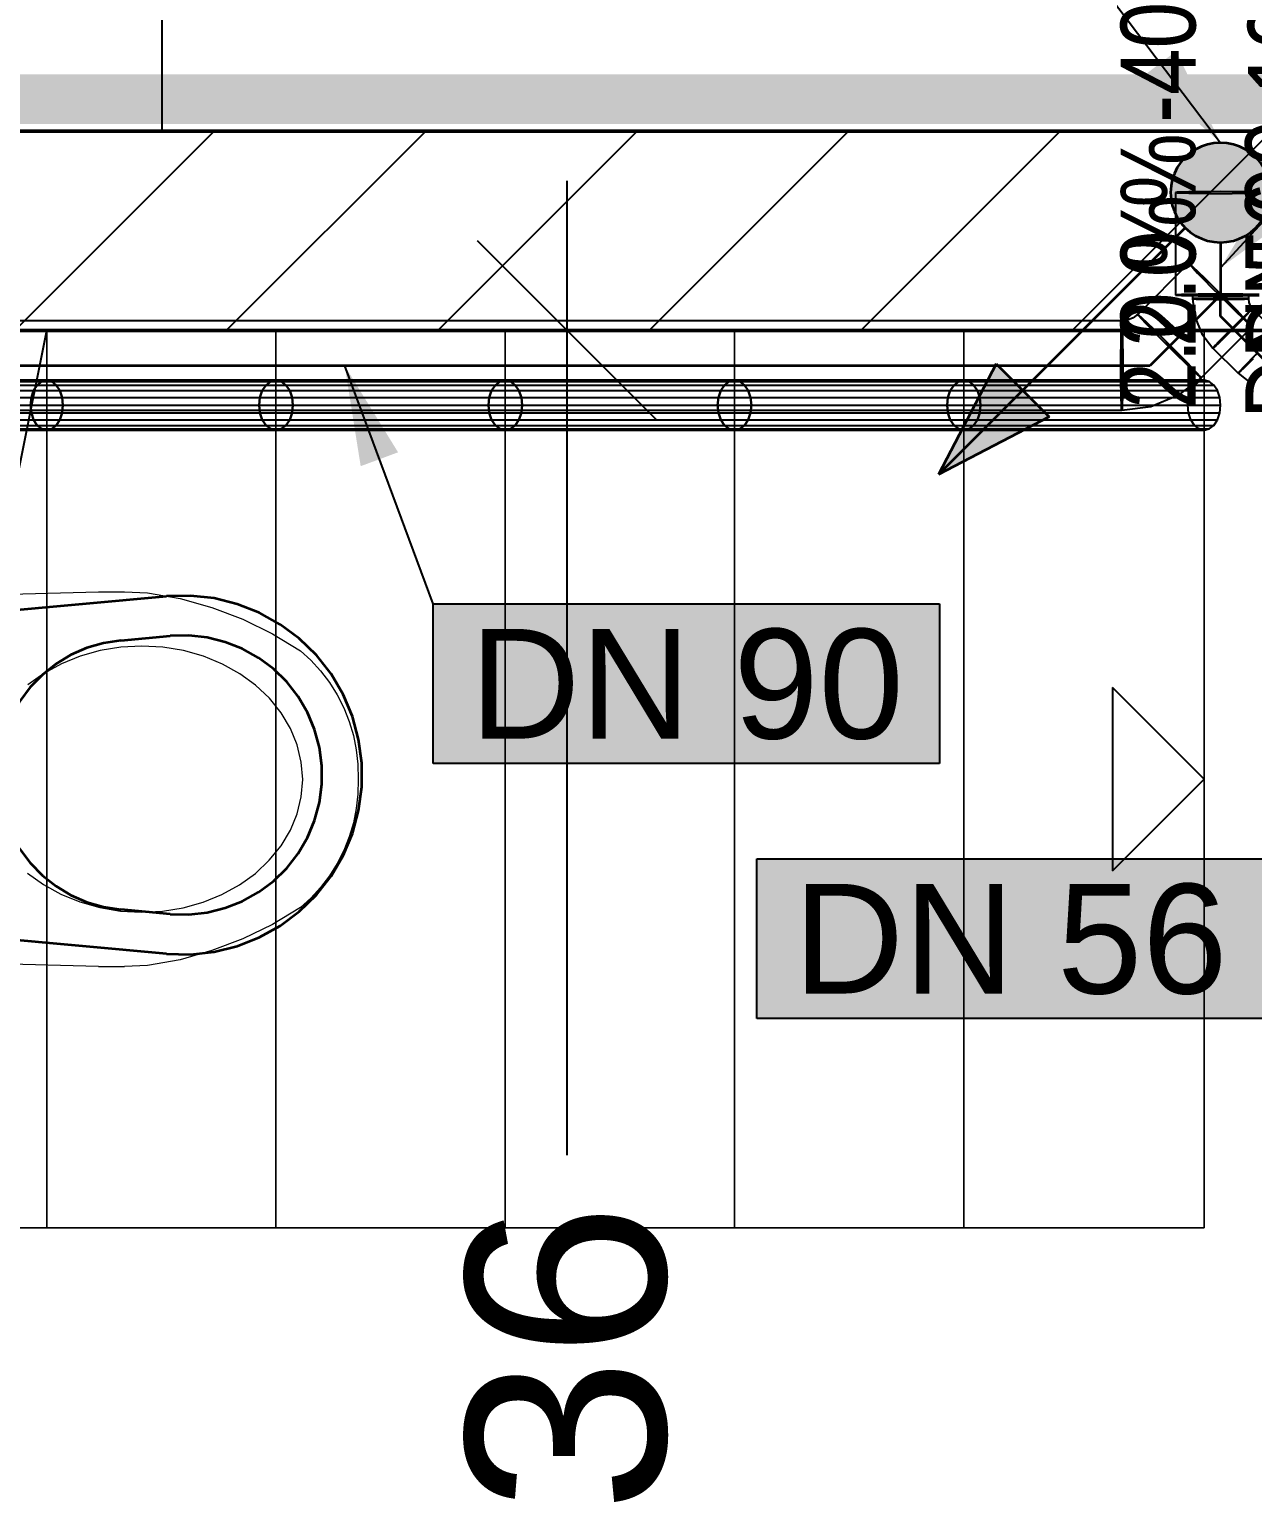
# Model space of a CAD drawing. Extents: x 0 to 756, y -25 to 420.
# Drawn here: x 155.55 to 180.09, y 235.99 to 265.61 of the extents above; entities that cross this region are included whole.
import ezdxf

# ---------------------------------------------------------------- set-up
doc = ezdxf.new("R2010")
doc.units = 0
doc.layers.get('0').update_dxf_attribs({"lineweight": 25})
for name, color, linetype, lineweight in [('A_Innenwand', 7, 'Continuous', 25), ('ALLGEMEIN03', 7, 'Continuous', 25), ('SANIT_R', 7, 'Continuous', 25), ('Standard', 7, 'Continuous', 25), ('TREPPE', 7, 'Continuous', 13), ('WAND_HOLZ_NICHT_TRAGEND', 7, 'Continuous', 13), ('X_Text', 7, 'Continuous', 25)]:
    doc.layers.add(name, color=color, linetype=linetype, lineweight=lineweight)
for name, color, linetype, lineweight, true_color in [('H_Heizung', 1, 'Continuous', 25, 0xff0000), ('S_Einrichtung', 7, 'Continuous', 35, 0x9dff9d), ('S_Schmutzwasser', 7, 'Continuous', 35, 0x808040)]:
    doc.layers.add(name, color=color, linetype=linetype, lineweight=lineweight, true_color=true_color)
doc.styles.get("Standard").update_dxf_attribs({"font": 'arial.ttf'})

# ---------------------------------------------------------------- blocks, each defined once
blk = doc.blocks.new('Referenz-A0T78P30OY')
at = {"layer": 'ALLGEMEIN03', "color": 0, "lineweight": -2}
for p, q in [((158.207, 279.578), (158.207, 263.578)), ((158.207, 263.578), (125.607, 263.578))]:
    blk.add_line(p, q, dxfattribs=at)
at = {"layer": 'SANIT_R', "color": 0, "lineweight": 13}
for p, q in [((154.066, 254.258), (156.94, 254.338)), ((156.94, 254.338), (157.462, 254.338)), ((157.462, 254.338), (157.921, 254.317)), ((157.921, 254.317), (158.574, 254.201)), ((158.574, 254.201), (159.211, 254.018)), ((159.211, 254.018), (159.831, 253.784)), ((159.831, 253.784), (160.427, 253.494)), ((160.427, 253.494), (160.992, 253.151)), ((156.572, 253.046), (156.193, 252.892)), ((156.972, 253.157), (156.572, 253.046)), ((157.387, 253.225), (156.972, 253.157)), ((157.808, 253.247), (157.387, 253.225)), ((158.23, 253.224), (157.808, 253.247)), ((158.644, 253.155), (158.23, 253.224)), ((159.044, 253.042), (158.644, 253.155)), ((159.423, 252.887), (159.044, 253.042)), ((160.992, 253.151), (161.197, 252.967)), ((156.193, 252.892), (155.841, 252.699)), ((159.774, 252.692), (159.423, 252.887)), ((161.197, 252.967), (161.395, 252.751)), ((161.395, 252.751), (161.573, 252.518)), ((155.841, 252.699), (155.523, 252.469)), ((160.091, 252.462), (159.774, 252.692)), ((160.37, 252.199), (160.091, 252.462)), ((161.573, 252.518), (161.729, 252.269)), ((160.604, 251.908), (160.37, 252.199)), ((161.729, 252.269), (161.861, 252.008)), ((160.79, 251.595), (160.604, 251.908)), ((161.861, 252.008), (161.969, 251.736)), ((160.926, 251.264), (160.79, 251.595)), ((161.969, 251.736), (162.052, 251.455)), ((161.007, 250.921), (160.926, 251.264)), ((162.052, 251.455), (162.109, 251.167)), ((162.109, 251.167), (162.14, 250.876)), ((161.035, 250.573), (161.007, 250.921)), ((162.14, 250.876), (162.149, 250.573)), ((161.006, 250.224), (161.035, 250.573)), ((162.149, 250.573), (162.14, 250.279)), ((160.923, 249.882), (161.006, 250.224)), ((162.14, 250.279), (162.109, 249.988)), ((160.787, 249.552), (160.923, 249.882)), ((162.109, 249.988), (162.052, 249.701)), ((160.6, 249.239), (160.787, 249.552)), ((162.052, 249.701), (161.969, 249.42)), ((160.364, 248.949), (160.6, 249.239)), ((161.969, 249.42), (161.861, 249.147)), ((160.085, 248.687), (160.364, 248.949)), ((161.729, 248.886), (161.573, 248.638)), ((161.861, 249.147), (161.729, 248.886)), ((155.517, 248.694), (155.835, 248.463)), ((159.767, 248.457), (160.085, 248.687)), ((161.573, 248.638), (161.395, 248.405)), ((155.835, 248.463), (156.186, 248.269)), ((159.416, 248.264), (159.767, 248.457)), ((161.395, 248.405), (161.197, 248.189)), ((156.186, 248.269), (156.564, 248.114)), ((156.564, 248.114), (156.964, 248.001)), ((156.964, 248.001), (157.379, 247.932)), ((158.222, 247.931), (158.636, 247.998)), ((158.636, 247.998), (159.037, 248.11)), ((159.037, 248.11), (159.416, 248.264)), ((160.992, 248.004), (160.427, 247.661)), ((161.197, 248.189), (160.992, 248.004)), ((157.379, 247.932), (157.8, 247.908)), ((157.8, 247.908), (158.222, 247.931)), ((160.427, 247.661), (159.831, 247.371)), ((159.211, 247.138), (158.574, 246.955)), ((159.831, 247.371), (159.211, 247.138)), ((156.939, 246.817), (154.066, 246.897)), ((156.939, 246.817), (157.462, 246.818)), ((157.921, 246.839), (157.462, 246.818)), ((158.574, 246.955), (157.921, 246.839))]:
    blk.add_line(p, q, dxfattribs=at)
at = {"layer": 'Standard', "color": 0, "lineweight": -2}
for p, q in [((166.343, 253.578), (166.343, 262.578)), ((168.143, 257.778), (164.543, 261.378)), ((169.343, 259.578), (163.343, 259.578)), ((166.343, 243.037), (166.343, 259.578)), ((150.239, 258.372), (155.637, 258.372)), ((150.303, 258.482), (155.709, 258.482)), ((150.385, 258.553), (155.799, 258.553)), ((155.899, 258.578), (150.475, 258.578)), ((150.566, 258.553), (155.999, 258.553)), ((150.647, 258.482), (156.09, 258.482)), ((150.712, 258.372), (156.161, 258.372)), ((155.591, 258.232), (155.637, 258.372)), ((155.637, 258.372), (155.591, 258.232)), ((155.637, 258.372), (155.709, 258.482)), ((155.709, 258.482), (155.637, 258.372)), ((155.637, 258.372), (160.225, 258.372)), ((155.709, 258.482), (155.799, 258.553)), ((155.799, 258.553), (155.709, 258.482)), ((155.709, 258.482), (160.3, 258.482)), ((155.799, 258.553), (155.899, 258.578)), ((155.899, 258.578), (155.799, 258.553)), ((155.799, 258.553), (160.394, 258.553)), ((155.999, 258.553), (155.899, 258.578)), ((160.499, 258.578), (155.899, 258.578)), ((155.899, 258.578), (155.999, 258.553)), ((156.09, 258.482), (155.999, 258.553)), ((155.999, 258.553), (156.09, 258.482)), ((155.999, 258.553), (160.604, 258.553)), ((156.161, 258.372), (156.09, 258.482)), ((156.09, 258.482), (156.161, 258.372)), ((156.09, 258.482), (160.699, 258.482)), ((156.207, 258.232), (156.161, 258.372)), ((156.161, 258.372), (156.207, 258.232)), ((156.161, 258.372), (160.774, 258.372)), ((160.176, 258.232), (160.225, 258.372)), ((160.225, 258.372), (160.176, 258.232)), ((160.225, 258.372), (160.3, 258.482)), ((160.3, 258.482), (160.225, 258.372)), ((160.225, 258.372), (164.825, 258.372)), ((160.3, 258.482), (160.394, 258.553)), ((160.394, 258.553), (160.3, 258.482)), ((160.3, 258.482), (164.9, 258.482)), ((160.394, 258.553), (160.499, 258.578)), ((160.499, 258.578), (160.394, 258.553)), ((160.394, 258.553), (164.994, 258.553)), ((160.604, 258.553), (160.499, 258.578)), ((165.099, 258.578), (160.499, 258.578)), ((160.499, 258.578), (160.604, 258.553)), ((160.699, 258.482), (160.604, 258.553)), ((160.604, 258.553), (160.699, 258.482)), ((160.604, 258.553), (165.204, 258.553)), ((160.774, 258.372), (160.699, 258.482)), ((160.699, 258.482), (160.774, 258.372)), ((160.699, 258.482), (165.299, 258.482)), ((160.822, 258.232), (160.774, 258.372)), ((160.774, 258.372), (160.822, 258.232)), ((160.774, 258.372), (165.374, 258.372)), ((164.776, 258.232), (164.825, 258.372)), ((164.825, 258.372), (164.776, 258.232)), ((164.825, 258.372), (164.9, 258.482)), ((164.9, 258.482), (164.825, 258.372)), ((164.825, 258.372), (169.425, 258.372)), ((164.9, 258.482), (164.994, 258.553)), ((164.994, 258.553), (164.9, 258.482)), ((164.9, 258.482), (169.5, 258.482)), ((164.994, 258.553), (165.099, 258.578)), ((165.099, 258.578), (164.994, 258.553)), ((164.994, 258.553), (169.594, 258.553)), ((165.204, 258.553), (165.099, 258.578)), ((169.699, 258.578), (165.099, 258.578)), ((165.099, 258.578), (165.204, 258.553)), ((165.299, 258.482), (165.204, 258.553)), ((165.204, 258.553), (165.299, 258.482)), ((165.204, 258.553), (169.804, 258.553)), ((165.374, 258.372), (165.299, 258.482)), ((165.299, 258.482), (165.374, 258.372)), ((165.299, 258.482), (169.899, 258.482)), ((165.422, 258.232), (165.374, 258.372)), ((165.374, 258.372), (165.422, 258.232)), ((165.374, 258.372), (169.974, 258.372)), ((169.376, 258.232), (169.425, 258.372)), ((169.425, 258.372), (169.376, 258.232)), ((169.425, 258.372), (169.5, 258.482)), ((169.5, 258.482), (169.425, 258.372)), ((169.425, 258.372), (174.028, 258.372)), ((169.5, 258.482), (169.594, 258.553)), ((169.594, 258.553), (169.5, 258.482)), ((169.5, 258.482), (174.102, 258.482)), ((169.594, 258.553), (169.699, 258.578)), ((169.699, 258.578), (169.594, 258.553)), ((169.594, 258.553), (174.196, 258.553)), ((169.804, 258.553), (169.699, 258.578)), ((174.299, 258.578), (169.699, 258.578)), ((169.699, 258.578), (169.804, 258.553)), ((169.899, 258.482), (169.804, 258.553)), ((169.804, 258.553), (169.899, 258.482)), ((169.804, 258.553), (174.403, 258.553)), ((169.974, 258.372), (169.899, 258.482)), ((169.899, 258.482), (169.974, 258.372)), ((169.899, 258.482), (174.496, 258.482)), ((170.022, 258.232), (169.974, 258.372)), ((169.974, 258.372), (170.022, 258.232)), ((169.974, 258.372), (174.57, 258.372)), ((173.981, 258.232), (174.028, 258.372)), ((174.028, 258.372), (173.981, 258.232)), ((174.028, 258.372), (174.102, 258.482)), ((174.102, 258.482), (174.028, 258.372)), ((174.028, 258.372), (178.853, 258.372)), ((174.102, 258.482), (174.196, 258.553)), ((174.196, 258.553), (174.102, 258.482)), ((174.102, 258.482), (178.926, 258.482)), ((174.196, 258.553), (174.299, 258.578)), ((174.299, 258.578), (174.196, 258.553)), ((174.196, 258.553), (179.018, 258.553)), ((174.403, 258.553), (174.299, 258.578)), ((179.12, 258.578), (174.299, 258.578)), ((174.299, 258.578), (174.403, 258.553)), ((174.496, 258.482), (174.403, 258.553)), ((174.403, 258.553), (174.496, 258.482)), ((174.403, 258.553), (179.222, 258.553)), ((174.57, 258.372), (174.496, 258.482)), ((174.496, 258.482), (174.57, 258.372)), ((174.496, 258.482), (179.314, 258.482)), ((174.618, 258.232), (174.57, 258.372)), ((174.57, 258.372), (174.618, 258.232)), ((174.57, 258.372), (179.387, 258.372)), ((178.806, 258.232), (178.853, 258.372)), ((178.853, 258.372), (178.926, 258.482)), ((178.926, 258.482), (179.018, 258.553)), ((179.018, 258.553), (179.12, 258.578)), ((179.222, 258.553), (179.12, 258.578)), ((179.314, 258.482), (179.222, 258.553)), ((179.387, 258.372), (179.314, 258.482)), ((179.434, 258.232), (179.387, 258.372)), ((150.183, 258.078), (155.575, 258.078)), ((150.197, 258.232), (155.591, 258.232)), ((150.754, 258.232), (156.207, 258.232)), ((150.768, 258.078), (156.223, 258.078)), ((155.575, 258.078), (155.591, 258.232)), ((155.591, 258.232), (155.575, 258.078)), ((155.591, 257.923), (155.575, 258.078)), ((155.575, 258.078), (160.16, 258.078)), ((155.575, 258.078), (155.591, 257.923)), ((155.591, 258.232), (160.176, 258.232)), ((156.223, 258.078), (156.207, 258.232)), ((156.207, 258.232), (156.223, 258.078)), ((156.207, 258.232), (160.822, 258.232)), ((156.207, 257.923), (156.223, 258.078)), ((156.223, 258.078), (156.207, 257.923)), ((156.223, 258.078), (160.839, 258.078)), ((160.16, 258.078), (160.176, 258.232)), ((160.176, 258.232), (160.16, 258.078)), ((160.176, 257.923), (160.16, 258.078)), ((160.16, 258.078), (164.76, 258.078)), ((160.16, 258.078), (160.176, 257.923)), ((160.176, 258.232), (164.776, 258.232)), ((160.839, 258.078), (160.822, 258.232)), ((160.822, 258.232), (160.839, 258.078)), ((160.822, 258.232), (165.422, 258.232)), ((160.822, 257.923), (160.839, 258.078)), ((160.839, 258.078), (160.822, 257.923)), ((160.839, 258.078), (165.439, 258.078)), ((164.76, 258.078), (164.776, 258.232)), ((164.776, 258.232), (164.76, 258.078)), ((164.776, 257.923), (164.76, 258.078)), ((164.76, 258.078), (169.36, 258.078)), ((164.76, 258.078), (164.776, 257.923)), ((164.776, 258.232), (169.376, 258.232)), ((165.439, 258.078), (165.422, 258.232)), ((165.422, 258.232), (165.439, 258.078)), ((165.422, 258.232), (170.022, 258.232)), ((165.422, 257.923), (165.439, 258.078)), ((165.439, 258.078), (165.422, 257.923)), ((165.439, 258.078), (170.039, 258.078)), ((169.36, 258.078), (169.376, 258.232)), ((169.376, 258.232), (169.36, 258.078)), ((169.376, 257.923), (169.36, 258.078)), ((169.36, 258.078), (173.964, 258.078)), ((169.36, 258.078), (169.376, 257.923)), ((169.376, 258.232), (173.981, 258.232)), ((170.039, 258.078), (170.022, 258.232)), ((170.022, 258.232), (170.039, 258.078)), ((170.022, 258.232), (174.618, 258.232)), ((170.022, 257.923), (170.039, 258.078)), ((170.039, 258.078), (170.022, 257.923)), ((170.039, 258.078), (174.634, 258.078)), ((173.964, 258.078), (173.981, 258.232)), ((173.981, 258.232), (173.964, 258.078)), ((173.981, 257.923), (173.964, 258.078)), ((173.964, 258.078), (178.79, 258.078)), ((173.964, 258.078), (173.981, 257.923)), ((173.981, 258.232), (178.806, 258.232)), ((174.634, 258.078), (174.618, 258.232)), ((174.618, 258.232), (174.634, 258.078)), ((174.618, 258.232), (179.434, 258.232)), ((174.618, 257.923), (174.634, 258.078)), ((174.634, 258.078), (174.618, 257.923)), ((174.634, 258.078), (179.45, 258.078)), ((178.79, 258.078), (178.806, 258.232)), ((178.806, 257.923), (178.79, 258.078)), ((179.45, 258.078), (179.434, 258.232)), ((179.434, 257.923), (179.45, 258.078)), ((150.197, 257.923), (155.591, 257.923)), ((150.239, 257.784), (155.637, 257.784)), ((150.712, 257.784), (156.161, 257.784)), ((150.754, 257.923), (156.207, 257.923)), ((155.637, 257.784), (155.591, 257.923)), ((155.591, 257.923), (160.176, 257.923)), ((155.591, 257.923), (155.637, 257.784)), ((155.709, 257.673), (155.637, 257.784)), ((155.637, 257.784), (160.225, 257.784)), ((155.637, 257.784), (155.709, 257.673)), ((156.09, 257.673), (156.161, 257.784)), ((156.161, 257.784), (156.09, 257.673)), ((156.161, 257.784), (156.207, 257.923)), ((156.207, 257.923), (156.161, 257.784)), ((156.161, 257.784), (160.774, 257.784)), ((156.207, 257.923), (160.822, 257.923)), ((160.225, 257.784), (160.176, 257.923)), ((160.176, 257.923), (164.776, 257.923)), ((160.176, 257.923), (160.225, 257.784)), ((160.3, 257.673), (160.225, 257.784)), ((160.225, 257.784), (164.825, 257.784)), ((160.225, 257.784), (160.3, 257.673)), ((160.699, 257.673), (160.774, 257.784)), ((160.774, 257.784), (160.699, 257.673)), ((160.774, 257.784), (160.822, 257.923)), ((160.822, 257.923), (160.774, 257.784)), ((160.774, 257.784), (165.374, 257.784)), ((160.822, 257.923), (165.422, 257.923)), ((164.825, 257.784), (164.776, 257.923)), ((164.776, 257.923), (169.376, 257.923)), ((164.776, 257.923), (164.825, 257.784)), ((164.9, 257.673), (164.825, 257.784)), ((164.825, 257.784), (169.425, 257.784)), ((164.825, 257.784), (164.9, 257.673)), ((165.299, 257.673), (165.374, 257.784)), ((165.374, 257.784), (165.299, 257.673)), ((165.374, 257.784), (165.422, 257.923)), ((165.422, 257.923), (165.374, 257.784)), ((165.374, 257.784), (169.974, 257.784)), ((165.422, 257.923), (170.022, 257.923)), ((169.425, 257.784), (169.376, 257.923)), ((169.376, 257.923), (173.981, 257.923)), ((169.376, 257.923), (169.425, 257.784)), ((169.5, 257.673), (169.425, 257.784)), ((169.425, 257.784), (174.028, 257.784)), ((169.425, 257.784), (169.5, 257.673)), ((169.899, 257.673), (169.974, 257.784)), ((169.974, 257.784), (169.899, 257.673)), ((169.974, 257.784), (170.022, 257.923)), ((170.022, 257.923), (169.974, 257.784)), ((169.974, 257.784), (174.57, 257.784)), ((170.022, 257.923), (174.618, 257.923)), ((174.028, 257.784), (173.981, 257.923)), ((173.981, 257.923), (178.806, 257.923)), ((173.981, 257.923), (174.028, 257.784)), ((174.102, 257.673), (174.028, 257.784)), ((174.028, 257.784), (178.853, 257.784)), ((174.028, 257.784), (174.102, 257.673)), ((174.496, 257.673), (174.57, 257.784)), ((174.57, 257.784), (174.496, 257.673)), ((174.57, 257.784), (174.618, 257.923)), ((174.618, 257.923), (174.57, 257.784)), ((174.57, 257.784), (179.387, 257.784)), ((174.618, 257.923), (179.434, 257.923)), ((178.853, 257.784), (178.806, 257.923)), ((178.926, 257.673), (178.853, 257.784)), ((179.314, 257.673), (179.387, 257.784)), ((179.387, 257.784), (179.434, 257.923)), ((150.303, 257.673), (155.709, 257.673)), ((150.385, 257.602), (155.799, 257.602)), ((150.475, 257.578), (155.899, 257.578)), ((150.566, 257.602), (155.999, 257.602)), ((150.647, 257.673), (156.09, 257.673)), ((155.799, 257.602), (155.709, 257.673)), ((155.709, 257.673), (160.3, 257.673)), ((155.709, 257.673), (155.799, 257.602)), ((155.899, 257.578), (155.799, 257.602)), ((155.799, 257.602), (160.394, 257.602)), ((155.799, 257.602), (155.899, 257.578)), ((155.899, 257.578), (155.999, 257.602)), ((155.999, 257.602), (155.899, 257.578)), ((155.899, 257.578), (160.499, 257.578)), ((155.999, 257.602), (156.09, 257.673)), ((156.09, 257.673), (155.999, 257.602)), ((155.999, 257.602), (160.604, 257.602)), ((156.09, 257.673), (160.699, 257.673)), ((160.394, 257.602), (160.3, 257.673)), ((160.3, 257.673), (164.9, 257.673)), ((160.3, 257.673), (160.394, 257.602)), ((160.499, 257.578), (160.394, 257.602)), ((160.394, 257.602), (164.994, 257.602)), ((160.394, 257.602), (160.499, 257.578)), ((160.499, 257.578), (160.604, 257.602)), ((160.604, 257.602), (160.499, 257.578)), ((160.499, 257.578), (165.099, 257.578)), ((160.604, 257.602), (160.699, 257.673)), ((160.699, 257.673), (160.604, 257.602)), ((160.604, 257.602), (165.204, 257.602)), ((160.699, 257.673), (165.299, 257.673)), ((164.994, 257.602), (164.9, 257.673)), ((164.9, 257.673), (169.5, 257.673)), ((164.9, 257.673), (164.994, 257.602)), ((165.099, 257.578), (164.994, 257.602)), ((164.994, 257.602), (169.594, 257.602)), ((164.994, 257.602), (165.099, 257.578)), ((165.099, 257.578), (165.204, 257.602)), ((165.204, 257.602), (165.099, 257.578)), ((165.099, 257.578), (169.699, 257.578)), ((165.204, 257.602), (165.299, 257.673)), ((165.299, 257.673), (165.204, 257.602)), ((165.204, 257.602), (169.804, 257.602)), ((165.299, 257.673), (169.899, 257.673)), ((169.594, 257.602), (169.5, 257.673)), ((169.5, 257.673), (174.102, 257.673)), ((169.5, 257.673), (169.594, 257.602)), ((169.699, 257.578), (169.594, 257.602)), ((169.594, 257.602), (174.196, 257.602)), ((169.594, 257.602), (169.699, 257.578)), ((169.699, 257.578), (169.804, 257.602)), ((169.804, 257.602), (169.699, 257.578)), ((169.699, 257.578), (174.299, 257.578)), ((169.804, 257.602), (169.899, 257.673)), ((169.899, 257.673), (169.804, 257.602)), ((169.804, 257.602), (174.403, 257.602)), ((169.899, 257.673), (174.496, 257.673)), ((174.196, 257.602), (174.102, 257.673)), ((174.102, 257.673), (178.926, 257.673)), ((174.102, 257.673), (174.196, 257.602)), ((174.299, 257.578), (174.196, 257.602)), ((174.196, 257.602), (179.018, 257.602)), ((174.196, 257.602), (174.299, 257.578)), ((174.299, 257.578), (174.403, 257.602)), ((174.403, 257.602), (174.299, 257.578)), ((174.299, 257.578), (179.12, 257.578)), ((174.403, 257.602), (174.496, 257.673)), ((174.496, 257.673), (174.403, 257.602)), ((174.403, 257.602), (179.222, 257.602)), ((174.496, 257.673), (179.314, 257.673)), ((179.018, 257.602), (178.926, 257.673)), ((179.12, 257.578), (179.018, 257.602)), ((179.12, 257.578), (179.222, 257.602)), ((179.222, 257.602), (179.314, 257.673))]:
    blk.add_line(p, q, dxfattribs=at)
at = {"layer": 'TREPPE', "color": 0}
for p, q in [((155.899, 259.578), (150.311, 259.578)), ((150.311, 259.578), (155.899, 259.578)), ((155.899, 259.578), (155.899, 241.578)), ((160.499, 259.578), (155.899, 259.578)), ((155.899, 241.578), (155.899, 259.578)), ((155.899, 259.578), (160.499, 259.578)), ((155.899, 259.578), (155.899, 259.578)), ((155.899, 241.578), (155.899, 259.578)), ((155.899, 259.578), (155.899, 241.578)), ((155.899, 259.578), (155.899, 259.578)), ((160.499, 259.578), (160.499, 241.578)), ((165.099, 259.578), (160.499, 259.578)), ((160.499, 241.578), (160.499, 259.578)), ((160.499, 259.578), (165.099, 259.578)), ((160.499, 259.578), (160.499, 259.578)), ((160.499, 241.578), (160.499, 259.578)), ((160.499, 259.578), (160.499, 241.578)), ((160.499, 259.578), (160.499, 259.578)), ((165.099, 259.578), (165.099, 241.578)), ((169.699, 259.578), (165.099, 259.578)), ((165.099, 241.578), (165.099, 259.578)), ((165.099, 259.578), (169.699, 259.578)), ((165.099, 259.578), (165.099, 259.578)), ((165.099, 241.578), (165.099, 259.578)), ((165.099, 259.578), (165.099, 241.578)), ((165.099, 259.578), (165.099, 259.578)), ((169.699, 259.578), (169.699, 241.578)), ((174.299, 259.578), (169.699, 259.578)), ((169.699, 241.578), (169.699, 259.578)), ((169.699, 259.578), (174.299, 259.578)), ((169.699, 259.578), (169.699, 259.578)), ((169.699, 241.578), (169.699, 259.578)), ((169.699, 259.578), (169.699, 241.578)), ((169.699, 259.578), (169.699, 259.578)), ((174.299, 259.578), (174.299, 241.578)), ((179.12, 259.578), (174.299, 259.578)), ((174.299, 241.578), (174.299, 259.578)), ((174.299, 259.578), (179.12, 259.578)), ((174.299, 259.578), (174.299, 259.578)), ((174.299, 241.578), (174.299, 259.578)), ((174.299, 259.578), (174.299, 241.578)), ((174.299, 259.578), (174.299, 259.578)), ((179.12, 241.578), (179.12, 259.578)), ((179.12, 259.578), (179.12, 241.578)), ((179.12, 259.578), (179.12, 259.578)), ((152.288, 241.578), (155.899, 241.578)), ((155.899, 241.578), (152.288, 241.578)), ((155.899, 241.578), (160.499, 241.578)), ((160.499, 241.578), (155.899, 241.578)), ((155.899, 241.578), (155.899, 241.578)), ((155.899, 241.578), (155.899, 241.578)), ((160.499, 241.578), (165.099, 241.578)), ((165.099, 241.578), (160.499, 241.578)), ((160.499, 241.578), (160.499, 241.578)), ((160.499, 241.578), (160.499, 241.578)), ((165.099, 241.578), (169.699, 241.578)), ((169.699, 241.578), (165.099, 241.578)), ((165.099, 241.578), (165.099, 241.578)), ((165.099, 241.578), (165.099, 241.578)), ((169.699, 241.578), (174.299, 241.578)), ((174.299, 241.578), (169.699, 241.578)), ((169.699, 241.578), (169.699, 241.578)), ((169.699, 241.578), (169.699, 241.578)), ((174.299, 241.578), (179.12, 241.578)), ((179.12, 241.578), (174.299, 241.578)), ((174.299, 241.578), (174.299, 241.578)), ((174.299, 241.578), (174.299, 241.578)), ((179.12, 241.578), (179.12, 241.578))]:
    blk.add_line(p, q, dxfattribs=at)
at = {"layer": 'TREPPE', "color": 0, "lineweight": -2}
for p, q in [((152.288, 241.578), (155.899, 259.578)), ((179.12, 250.578), (177.28, 252.418)), ((177.28, 252.418), (177.28, 248.738)), ((177.28, 248.738), (179.12, 250.578))]:
    blk.add_line(p, q, dxfattribs=at)
at = {"layer": 'WAND_HOLZ_NICHT_TRAGEND', "color": 0, "lineweight": 50}
for p, q in [((218.607, 263.578), (125.607, 263.578)), ((125.607, 263.578), (197.623, 263.578)), ((125.607, 259.578), (218.607, 259.578)), ((197.623, 259.578), (125.607, 259.578))]:
    blk.add_line(p, q, dxfattribs=at)
at = {"layer": 'Standard', "color": 0, "lineweight": -2, "insert": (164.311, 231.204), "char_height": 4, "attachment_point": 1, "rotation": 90}
blk.add_mtext('{\\fArial;2.36}', dxfattribs=at)
blk = doc.blocks.new('Wand-A0T78P48OY', base_point=(125.607, 259.578))
at = {"color": 0, "linetype": 'ByBlock', "lineweight": -2, "ltscale": 0.25}
for p, q in [((125.607, 263.578), (197.623, 263.578)), ((125.607, 259.578), (192.607, 259.578))]:
    blk.add_line(p, q, dxfattribs=at)
at = {"color": 0, "lineweight": -2}
for p, q in [((155.26, 259.578), (159.26, 263.578)), ((159.503, 259.578), (163.503, 263.578)), ((163.746, 259.578), (167.746, 263.578)), ((167.988, 259.578), (171.988, 263.578)), ((172.231, 259.578), (176.231, 263.578)), ((176.474, 259.578), (180.474, 263.578))]:
    blk.add_line(p, q, dxfattribs=at)
blk = doc.blocks.new('WC-A0T78P8QOY', base_point=(150.828, 246.66))
at = {"color": 0, "linetype": 'ByBlock', "lineweight": -2, "ltscale": 0.35}
for p, q in [((150.828, 254.66), (151.828, 254.66)), ((150.828, 246.66), (150.828, 254.66)), ((151.828, 254.66), (151.828, 246.66)), ((151.828, 253.66), (158.304, 254.246)), ((158.782, 254.257), (158.304, 254.246)), ((159.257, 254.205), (158.782, 254.257)), ((159.721, 254.09), (159.257, 254.205)), ((160.166, 253.915), (159.721, 254.09)), ((160.584, 253.683), (160.166, 253.915)), ((151.828, 247.66), (151.828, 253.66)), ((160.967, 253.397), (160.584, 253.683)), ((157.386, 253.36), (157.041, 253.306)), ((157.386, 253.36), (158.378, 253.449)), ((158.749, 253.458), (158.378, 253.449)), ((159.119, 253.417), (158.749, 253.458)), ((159.479, 253.328), (159.119, 253.417)), ((159.825, 253.191), (159.479, 253.328)), ((161.309, 253.063), (160.967, 253.397)), ((156.386, 253.069), (156.087, 252.89)), ((156.706, 253.209), (156.386, 253.069)), ((157.041, 253.306), (156.706, 253.209)), ((160.15, 253.011), (159.825, 253.191)), ((161.604, 252.687), (161.309, 253.063)), ((156.087, 252.89), (155.813, 252.673)), ((160.448, 252.788), (160.15, 253.011)), ((160.714, 252.529), (160.448, 252.788)), ((155.57, 252.424), (155.36, 252.145)), ((155.813, 252.673), (155.57, 252.424)), ((160.943, 252.236), (160.714, 252.529)), ((161.846, 252.275), (161.604, 252.687)), ((155.36, 252.145), (155.189, 251.841)), ((161.131, 251.916), (160.943, 252.236)), ((162.031, 251.834), (161.846, 252.275)), ((155.189, 251.841), (155.057, 251.518)), ((161.275, 251.573), (161.131, 251.916)), ((162.157, 251.373), (162.031, 251.834)), ((161.373, 251.214), (161.275, 251.573)), ((155.057, 251.518), (154.968, 251.181)), ((162.22, 250.899), (162.157, 251.373)), ((154.968, 251.181), (154.923, 250.835)), ((161.422, 250.846), (161.373, 251.214)), ((154.923, 250.835), (154.923, 250.486)), ((161.422, 250.474), (161.422, 250.846)), ((162.22, 250.421), (162.22, 250.899)), ((154.923, 250.486), (154.968, 250.14)), ((161.373, 250.106), (161.422, 250.474)), ((162.157, 249.947), (162.22, 250.421)), ((154.968, 250.14), (155.057, 249.802)), ((161.275, 249.747), (161.373, 250.106)), ((155.057, 249.802), (155.189, 249.479)), ((162.031, 249.486), (162.157, 249.947)), ((155.189, 249.479), (155.36, 249.176)), ((161.131, 249.405), (161.275, 249.747)), ((161.846, 249.046), (162.031, 249.486)), ((155.36, 249.176), (155.57, 248.897)), ((160.943, 249.084), (161.131, 249.405)), ((155.57, 248.897), (155.813, 248.647)), ((160.714, 248.792), (160.943, 249.084)), ((161.604, 248.634), (161.846, 249.046)), ((155.813, 248.647), (156.087, 248.431)), ((160.448, 248.532), (160.714, 248.792)), ((161.309, 248.257), (161.604, 248.634)), ((156.087, 248.431), (156.386, 248.251)), ((159.825, 248.129), (160.15, 248.31)), ((160.15, 248.31), (160.448, 248.532)), ((156.386, 248.251), (156.706, 248.112)), ((156.706, 248.112), (157.041, 248.014)), ((157.041, 248.014), (157.386, 247.961)), ((159.119, 247.903), (159.479, 247.993)), ((159.479, 247.993), (159.825, 248.129)), ((160.967, 247.923), (161.309, 248.257)), ((158.378, 247.871), (157.386, 247.961)), ((158.378, 247.871), (158.749, 247.863)), ((158.749, 247.863), (159.119, 247.903)), ((160.584, 247.638), (160.967, 247.923)), ((158.304, 247.075), (151.828, 247.66)), ((159.721, 247.23), (160.166, 247.405)), ((160.166, 247.405), (160.584, 247.638)), ((158.782, 247.063), (159.257, 247.116)), ((159.257, 247.116), (159.721, 247.23)), ((158.304, 247.075), (158.782, 247.063)), ((151.828, 246.66), (150.828, 246.66))]:
    blk.add_line(p, q, dxfattribs=at)
blk = doc.blocks.new('Fallleitung Abwasser-A0T78PC8OY', base_point=(173.791, 256.689))
at = {"color": 0, "lineweight": -2}
for p, q in [((178.838, 263.138), (178.74, 263.052)), ((178.947, 263.211), (178.838, 263.138)), ((179.064, 263.269), (178.947, 263.211)), ((179.188, 263.311), (179.064, 263.269)), ((179.317, 263.337), (179.188, 263.311)), ((179.447, 263.345), (179.317, 263.337)), ((179.578, 263.337), (179.447, 263.345)), ((179.706, 263.311), (179.578, 263.337)), ((179.83, 263.269), (179.706, 263.311)), ((179.947, 263.211), (179.83, 263.269)), ((180.056, 263.138), (179.947, 263.211)), ((180.154, 263.052), (180.056, 263.138)), ((178.581, 262.845), (178.523, 262.728)), ((178.654, 262.954), (178.581, 262.845)), ((178.74, 263.052), (178.654, 262.954)), ((180.241, 262.954), (180.154, 263.052)), ((180.313, 262.845), (180.241, 262.954)), ((180.371, 262.728), (180.313, 262.845)), ((178.481, 262.604), (178.456, 262.476)), ((178.523, 262.728), (178.481, 262.604)), ((180.413, 262.604), (180.371, 262.728)), ((180.439, 262.476), (180.413, 262.604)), ((178.456, 262.476), (178.447, 262.345)), ((178.447, 262.345), (178.456, 262.215)), ((178.456, 262.215), (178.481, 262.086)), ((180.413, 262.086), (180.439, 262.215)), ((180.447, 262.345), (180.439, 262.476)), ((180.439, 262.215), (180.447, 262.345)), ((178.481, 262.086), (178.523, 261.962)), ((178.523, 261.962), (178.581, 261.845)), ((180.313, 261.845), (180.371, 261.962)), ((180.371, 261.962), (180.413, 262.086)), ((178.74, 261.638), (173.791, 256.689)), ((178.581, 261.845), (178.654, 261.736)), ((178.654, 261.736), (178.74, 261.638)), ((178.74, 261.638), (178.838, 261.552)), ((180.056, 261.552), (180.154, 261.638)), ((180.154, 261.638), (180.241, 261.736)), ((180.241, 261.736), (180.313, 261.845)), ((178.838, 261.552), (178.947, 261.479)), ((178.947, 261.479), (179.064, 261.421)), ((179.064, 261.421), (179.188, 261.379)), ((179.188, 261.379), (179.317, 261.354)), ((179.317, 261.354), (179.447, 261.345)), ((179.447, 261.345), (179.578, 261.354)), ((179.578, 261.354), (179.706, 261.379)), ((179.706, 261.379), (179.83, 261.421)), ((179.83, 261.421), (179.947, 261.479)), ((179.947, 261.479), (180.056, 261.552)), ((174.946, 258.907), (173.791, 256.689)), ((174.946, 258.907), (176.009, 257.843)), ((176.009, 257.843), (173.791, 256.689))]:
    blk.add_line(p, q, dxfattribs=at)
for points in [[(180.154, 263.052), (178.74, 263.052), (179.947, 263.211)], [(178.74, 263.052), (179.947, 263.211), (178.947, 263.211)], [(179.947, 263.211), (178.947, 263.211), (179.706, 263.311)], [(178.947, 263.211), (179.706, 263.311), (179.188, 263.311)], [(179.706, 263.311), (179.188, 263.311), (179.447, 263.345)], [(180.413, 262.604), (178.481, 262.604), (180.313, 262.845)], [(178.481, 262.604), (180.313, 262.845), (178.581, 262.845)], [(180.313, 262.845), (178.581, 262.845), (180.154, 263.052)], [(178.581, 262.845), (180.154, 263.052), (178.74, 263.052)], [(180.447, 262.345), (178.447, 262.345), (180.413, 262.604)], [(178.447, 262.345), (180.413, 262.604), (178.481, 262.604)], [(178.481, 262.086), (180.447, 262.345), (178.447, 262.345)], [(180.413, 262.086), (178.481, 262.086), (180.447, 262.345)], [(178.581, 261.845), (180.413, 262.086), (178.481, 262.086)], [(180.313, 261.845), (178.581, 261.845), (180.413, 262.086)], [(178.74, 261.638), (180.313, 261.845), (178.581, 261.845)], [(180.154, 261.638), (178.74, 261.638), (180.313, 261.845)], [(178.947, 261.479), (180.154, 261.638), (178.74, 261.638)], [(179.947, 261.479), (178.947, 261.479), (180.154, 261.638)], [(179.188, 261.379), (179.947, 261.479), (178.947, 261.479)], [(179.706, 261.379), (179.188, 261.379), (179.947, 261.479)], [(179.447, 261.345), (179.706, 261.379), (179.188, 261.379)], [(176.009, 257.843), (174.392, 257.843), (174.946, 258.907)], [(173.791, 256.689), (176.009, 257.843), (174.392, 257.843)]]:
    blk.add_solid(points, dxfattribs=at)
blk = doc.blocks.new('Bauteilbeschriftung-A0T78PCAOY', base_point=(176.608, 263.345))
at = {"color": 0, "lineweight": -2}
for p, q in [((176.608, 270.296), (206.591, 270.296)), ((176.608, 267.096), (176.608, 270.296)), ((206.591, 270.296), (206.591, 267.096)), ((206.591, 267.096), (176.608, 267.096))]:
    blk.add_line(p, q, dxfattribs=at)
at = {"color": 0, "linetype": 'ByBlock', "lineweight": -2, "ltscale": 0.25}
blk.add_line((176.608, 267.096), (179.447, 263.345), dxfattribs=at)
at = {"color": 7, "linetype": 'ByBlock', "lineweight": -2, "ltscale": 0.25, "true_color": 0xffffff}
for points in [[(176.608, 267.096), (206.591, 267.096), (176.608, 270.296)], [(206.591, 267.096), (176.608, 270.296), (206.591, 270.296)]]:
    blk.add_solid(points, dxfattribs=at)
at = {"color": 0, "linetype": 'ByBlock', "lineweight": -2, "ltscale": 0.25}
for points in [[(178.793, 264.698), (177.921, 264.698), (178.559, 265.181)], [(179.447, 263.345), (178.793, 264.698), (177.921, 264.698)]]:
    blk.add_solid(points, dxfattribs=at)
at = {"color": 0, "linetype": 'ByBlock', "lineweight": -2, "ltscale": 0.25, "insert": (177.341, 269.796), "char_height": 2.2, "attachment_point": 1}
blk.add_mtext('{\\fArial;Fallleitung Abwasser}', dxfattribs=at)
blk = doc.blocks.new('Abwasserleitung-A0T78PCCOY', base_point=(179.447, 250.864))
at = {"color": 0, "linetype": 'ByBlock', "lineweight": -2, "ltscale": 0.35}
for p, q in [((179.447, 259.865), (179.447, 260.289)), ((180.442, 258.87), (179.447, 259.865)), ((190.888, 258.87), (180.442, 258.87)), ((192.332, 257.426), (190.888, 258.87)), ((192.332, 251.105), (192.332, 257.426)), ((192.09, 250.864), (192.332, 251.105))]:
    blk.add_line(p, q, dxfattribs=at)
blk = doc.blocks.new('Bauteilbeschriftung-A0T78PCEOY', base_point=(170.145, 245.777))
at = {"color": 0, "linetype": 'ByBlock', "lineweight": -2, "ltscale": 0.25}
blk.add_line((180.313, 248.977), (185.665, 258.87), dxfattribs=at)
at = {"color": 0, "lineweight": -2}
for p, q in [((170.145, 248.977), (180.313, 248.977)), ((170.145, 245.777), (170.145, 248.977)), ((180.313, 248.977), (180.313, 245.777)), ((180.313, 245.777), (170.145, 245.777))]:
    blk.add_line(p, q, dxfattribs=at)
at = {"color": 0, "linetype": 'ByBlock', "lineweight": -2, "ltscale": 0.25}
for points in [[(185.182, 257.301), (184.361, 257.301), (185.665, 258.87)], [(185.065, 256.92), (185.182, 257.301), (184.361, 257.301)]]:
    blk.add_solid(points, dxfattribs=at)
at = {"color": 7, "linetype": 'ByBlock', "lineweight": -2, "ltscale": 0.25, "true_color": 0xffffff}
for points in [[(170.145, 245.777), (180.313, 245.777), (170.145, 248.977)], [(180.313, 245.777), (170.145, 248.977), (180.313, 248.977)]]:
    blk.add_solid(points, dxfattribs=at)
at = {"color": 0, "linetype": 'ByBlock', "lineweight": -2, "ltscale": 0.25, "insert": (170.878, 248.477), "char_height": 2.2, "attachment_point": 1}
blk.add_mtext('{\\fArial;DN 56}', dxfattribs=at)
blk = doc.blocks.new('Abwasserleitung-A0T78PCGOY', base_point=(149.628, 254.115))
at = {"color": 0, "linetype": 'ByBlock', "lineweight": -2, "ltscale": 0.35}
for p, q in [((179.447, 260.289), (178.028, 258.87)), ((150.107, 258.87), (149.628, 258.391)), ((178.028, 258.87), (150.107, 258.87)), ((149.628, 258.391), (149.628, 254.115))]:
    blk.add_line(p, q, dxfattribs=at)
blk = doc.blocks.new('Bauteilbeschriftung-A0T78PCIOY', base_point=(161.878, 250.891))
at = {"color": 0, "linetype": 'ByBlock', "lineweight": -2, "ltscale": 0.25}
blk.add_line((163.651, 254.091), (161.878, 258.87), dxfattribs=at)
at = {"color": 0, "lineweight": -2}
for p, q in [((163.651, 254.091), (173.814, 254.091)), ((163.651, 250.891), (163.651, 254.091)), ((173.814, 254.091), (173.814, 250.891)), ((173.814, 250.891), (163.651, 250.891))]:
    blk.add_line(p, q, dxfattribs=at)
at = {"color": 0, "linetype": 'ByBlock', "lineweight": -2, "ltscale": 0.25}
for points in [[(162.949, 257.134), (162.154, 257.134), (161.878, 258.87)], [(162.199, 256.856), (162.949, 257.134), (162.154, 257.134)]]:
    blk.add_solid(points, dxfattribs=at)
at = {"color": 7, "linetype": 'ByBlock', "lineweight": -2, "ltscale": 0.25, "true_color": 0xffffff}
for points in [[(163.651, 250.891), (173.814, 250.891), (163.651, 254.091)], [(173.814, 250.891), (163.651, 254.091), (173.814, 254.091)]]:
    blk.add_solid(points, dxfattribs=at)
at = {"color": 0, "linetype": 'ByBlock', "lineweight": -2, "ltscale": 0.25, "insert": (164.384, 253.591), "char_height": 2.2, "attachment_point": 1}
blk.add_mtext('{\\fArial;DN 90}', dxfattribs=at)
blk = doc.blocks.new('Abwasserleitung-A0T78PCKOY', base_point=(179.447, 260.289))
at = {"color": 0, "linetype": 'ByBlock', "lineweight": -2, "ltscale": 0.35}
blk.add_line((179.447, 261.345), (179.447, 260.289), dxfattribs=at)
blk = doc.blocks.new('Bauteilbeschriftung-A0T78PCMOY', base_point=(179.447, 260.832))
at = {"color": 0, "linetype": 'ByBlock', "lineweight": -2, "ltscale": 0.25}
blk.add_line((184.212, 266.018), (179.447, 260.832), dxfattribs=at)
at = {"color": 0, "lineweight": -2}
for p, q in [((184.212, 266.018), (194.375, 266.018)), ((184.212, 262.818), (184.212, 266.018)), ((194.375, 266.018), (194.375, 262.818)), ((194.375, 262.818), (184.212, 262.818))]:
    blk.add_line(p, q, dxfattribs=at)
at = {"color": 7, "linetype": 'ByBlock', "lineweight": -2, "ltscale": 0.25, "true_color": 0xffffff}
for points in [[(184.212, 262.818), (194.375, 262.818), (184.212, 266.018)], [(194.375, 262.818), (184.212, 266.018), (194.375, 266.018)]]:
    blk.add_solid(points, dxfattribs=at)
at = {"color": 0, "linetype": 'ByBlock', "lineweight": -2, "ltscale": 0.25}
for points in [[(181.095, 262.034), (180.177, 262.034), (180.506, 262.576)], [(179.447, 260.832), (181.095, 262.034), (180.177, 262.034)]]:
    blk.add_solid(points, dxfattribs=at)
at = {"color": 0, "linetype": 'ByBlock', "lineweight": -2, "ltscale": 0.25, "insert": (184.945, 265.518), "char_height": 2.2, "attachment_point": 1}
blk.add_mtext('{\\fArial;DN 90}', dxfattribs=at)
blk = doc.blocks.new('Distributor Abwasserleitung-A0T78PCOOY', base_point=(179.042, 259.884))
at = {"color": 0, "lineweight": 13}
blk.add_line((179.447, 260.289), (179.447, 260.289), dxfattribs=at)
blk = doc.blocks.new('Abwasser Schnellansicht-A0T78PEQOY', base_point=(145.702, 244.288))
at = {"color": 0, "linetype": 'ByBlock', "lineweight": -2, "ltscale": 0.25}
for p, q in [((178.578, 262.35), (178.547, 262.345)), ((178.547, 262.345), (178.578, 262.34)), ((178.547, 262.345), (178.547, 260.289)), ((178.668, 262.354), (178.578, 262.35)), ((178.578, 262.34), (178.668, 262.336)), ((178.811, 262.358), (178.668, 262.354)), ((178.668, 262.336), (178.811, 262.332)), ((178.997, 262.361), (178.811, 262.358)), ((178.811, 262.332), (178.997, 262.329)), ((179.214, 262.362), (178.997, 262.361)), ((178.997, 262.329), (179.214, 262.328)), ((179.447, 262.363), (179.214, 262.362)), ((179.214, 262.328), (179.447, 262.327)), ((179.68, 262.362), (179.447, 262.363)), ((179.447, 262.327), (179.68, 262.328)), ((179.897, 262.361), (179.68, 262.362)), ((179.68, 262.328), (179.897, 262.329)), ((180.084, 262.358), (179.897, 262.361)), ((179.897, 262.329), (180.084, 262.332)), ((180.227, 262.354), (180.084, 262.358)), ((180.084, 262.332), (180.227, 262.336)), ((178.811, 260.926), (177.787, 259.901)), ((178.811, 260.926), (178.829, 260.901)), ((178.836, 260.907), (178.811, 260.926)), ((178.829, 260.901), (178.89, 260.834)), ((178.902, 260.847), (178.836, 260.907)), ((178.89, 260.834), (178.988, 260.73)), ((179.006, 260.748), (178.902, 260.847)), ((178.988, 260.73), (179.118, 260.596)), ((179.14, 260.618), (179.006, 260.748)), ((179.118, 260.596), (179.27, 260.442)), ((179.295, 260.466), (179.14, 260.618)), ((179.27, 260.442), (179.434, 260.277)), ((179.46, 260.302), (179.295, 260.466)), ((178.578, 260.294), (178.547, 260.289)), ((178.547, 260.289), (178.578, 260.285)), ((178.668, 260.298), (178.578, 260.294)), ((178.578, 260.285), (178.668, 260.28)), ((178.811, 260.302), (178.668, 260.298)), ((178.668, 260.28), (178.811, 260.277)), ((178.997, 260.305), (178.811, 260.302)), ((178.811, 260.277), (178.997, 260.274)), ((178.906, 260.292), (178.887, 260.289)), ((178.887, 260.289), (178.906, 260.286)), ((178.887, 260.289), (178.887, 260.213)), ((178.906, 260.216), (178.887, 260.213)), ((178.887, 260.213), (178.905, 260.215)), ((178.907, 260.21), (178.887, 260.213)), ((178.887, 260.213), (178.935, 259.85)), ((178.887, 260.213), (178.906, 260.21)), ((178.905, 260.215), (178.96, 260.218)), ((178.962, 260.295), (178.906, 260.292)), ((178.906, 260.286), (178.962, 260.284)), ((178.962, 260.218), (178.906, 260.216)), ((178.906, 260.21), (178.962, 260.207)), ((178.965, 260.207), (178.907, 260.21)), ((178.96, 260.218), (179.048, 260.221)), ((179.051, 260.297), (178.962, 260.295)), ((178.962, 260.284), (179.051, 260.281)), ((179.051, 260.221), (178.962, 260.218)), ((178.962, 260.207), (179.051, 260.205)), ((179.054, 260.205), (178.965, 260.207)), ((179.214, 260.307), (178.997, 260.305)), ((178.997, 260.274), (179.214, 260.272)), ((179.048, 260.221), (179.163, 260.222)), ((179.167, 260.299), (179.051, 260.297)), ((179.051, 260.281), (179.167, 260.28)), ((179.167, 260.222), (179.051, 260.221)), ((179.051, 260.205), (179.167, 260.203)), ((179.171, 260.203), (179.054, 260.205)), ((179.163, 260.222), (179.298, 260.223)), ((179.302, 260.3), (179.167, 260.299)), ((179.167, 260.28), (179.302, 260.278)), ((179.302, 260.224), (179.167, 260.222)), ((179.167, 260.203), (179.302, 260.202)), ((179.307, 260.202), (179.171, 260.203)), ((179.447, 260.307), (179.214, 260.307)), ((179.214, 260.272), (179.447, 260.271)), ((179.298, 260.223), (179.443, 260.224)), ((179.447, 260.3), (179.302, 260.3)), ((179.302, 260.278), (179.447, 260.278)), ((179.447, 260.224), (179.302, 260.224)), ((179.302, 260.202), (179.447, 260.201)), ((179.452, 260.201), (179.307, 260.202)), ((179.434, 260.277), (179.6, 260.112)), ((179.443, 260.224), (179.588, 260.224)), ((179.68, 260.307), (179.447, 260.307)), ((179.592, 260.3), (179.447, 260.3)), ((179.447, 260.278), (179.592, 260.278)), ((179.447, 260.271), (179.68, 260.272)), ((179.592, 260.224), (179.447, 260.224)), ((179.447, 260.201), (179.592, 260.202)), ((179.597, 260.202), (179.452, 260.201)), ((179.624, 260.137), (179.46, 260.302)), ((179.588, 260.224), (179.723, 260.222)), ((179.727, 260.299), (179.592, 260.3)), ((179.592, 260.278), (179.727, 260.28)), ((179.727, 260.222), (179.592, 260.224)), ((179.592, 260.202), (179.727, 260.203)), ((179.731, 260.203), (179.597, 260.202)), ((179.776, 259.982), (179.624, 260.137)), ((179.897, 260.305), (179.68, 260.307)), ((179.68, 260.272), (179.897, 260.274)), ((179.723, 260.222), (179.84, 260.221)), ((179.843, 260.297), (179.727, 260.299)), ((179.727, 260.28), (179.843, 260.281)), ((179.843, 260.221), (179.727, 260.222)), ((179.727, 260.203), (179.843, 260.205)), ((179.846, 260.205), (179.731, 260.203)), ((179.84, 260.221), (179.93, 260.218)), ((179.932, 260.295), (179.843, 260.297)), ((179.843, 260.281), (179.932, 260.284)), ((179.932, 260.218), (179.843, 260.221)), ((179.843, 260.205), (179.932, 260.207)), ((179.934, 260.207), (179.846, 260.205)), ((180.084, 260.302), (179.897, 260.305)), ((179.897, 260.274), (180.084, 260.277)), ((179.93, 260.218), (179.987, 260.216)), ((179.988, 260.292), (179.932, 260.295)), ((179.932, 260.284), (179.988, 260.286)), ((179.988, 260.216), (179.932, 260.218)), ((179.932, 260.207), (179.988, 260.21)), ((179.989, 260.21), (179.934, 260.207)), ((179.987, 260.216), (180.007, 260.213)), ((180.007, 260.289), (179.988, 260.292)), ((179.988, 260.286), (180.007, 260.289)), ((180.007, 260.213), (179.988, 260.216)), ((179.988, 260.21), (180.007, 260.213)), ((180.007, 260.213), (179.989, 260.21)), ((180.007, 260.289), (180.007, 260.213)), ((180.007, 260.213), (180.017, 260.14)), ((180.017, 260.14), (180.045, 260.073)), ((180.227, 260.298), (180.084, 260.302)), ((180.084, 260.277), (180.227, 260.28)), ((177.694, 259.83), (177.585, 259.785)), ((177.787, 259.902), (177.694, 259.83)), ((177.787, 259.902), (177.813, 259.882)), ((177.804, 259.878), (177.787, 259.902)), ((177.787, 259.901), (177.805, 259.876)), ((177.812, 259.883), (177.787, 259.901)), ((177.863, 259.813), (177.804, 259.878)), ((177.805, 259.876), (177.865, 259.81)), ((177.878, 259.823), (177.812, 259.883)), ((177.813, 259.882), (177.881, 259.82)), ((178.935, 259.85), (179.075, 259.513)), ((179.6, 260.112), (179.754, 259.96)), ((179.754, 259.96), (179.888, 259.83)), ((179.906, 259.848), (179.776, 259.982)), ((179.967, 259.905), (179.884, 259.824)), ((179.887, 259.827), (179.97, 259.907)), ((179.888, 259.83), (179.992, 259.732)), ((179.976, 259.891), (179.895, 259.807)), ((179.898, 259.81), (179.979, 259.893)), ((180.005, 259.744), (179.906, 259.848)), ((180.032, 259.966), (179.967, 259.905)), ((179.97, 259.907), (180.034, 259.967)), ((180.038, 259.956), (179.976, 259.891)), ((179.979, 259.893), (180.04, 259.958)), ((180.074, 260.004), (180.032, 259.966)), ((180.034, 259.967), (180.074, 260.004)), ((180.077, 259.998), (180.038, 259.956)), ((180.04, 259.958), (180.078, 259.999)), ((180.045, 260.073), (180.089, 260.015)), ((180.074, 260.004), (180.089, 260.015)), ((180.089, 260.015), (180.074, 260.004)), ((180.089, 260.015), (180.077, 259.998)), ((180.078, 259.999), (180.089, 260.015)), ((180.089, 260.015), (180.592, 259.512)), ((177.469, 259.77), (150.666, 259.77)), ((177.46, 259.649), (177.456, 259.506)), ((177.456, 259.501), (177.46, 259.645)), ((177.464, 259.739), (177.46, 259.649)), ((177.46, 259.645), (177.464, 259.737)), ((177.464, 259.737), (177.469, 259.77)), ((177.469, 259.77), (177.464, 259.739)), ((177.585, 259.785), (177.469, 259.77)), ((177.469, 259.77), (177.473, 259.741)), ((177.473, 259.739), (177.469, 259.77)), ((177.473, 259.741), (177.478, 259.653)), ((177.478, 259.649), (177.473, 259.739)), ((177.478, 259.653), (177.481, 259.511)), ((177.481, 259.506), (177.478, 259.649)), ((177.96, 259.71), (177.863, 259.813)), ((177.865, 259.81), (177.964, 259.706)), ((177.982, 259.724), (177.878, 259.823)), ((177.881, 259.82), (177.986, 259.72)), ((178.089, 259.577), (177.96, 259.71)), ((177.964, 259.706), (178.094, 259.572)), ((178.116, 259.594), (177.982, 259.724)), ((177.986, 259.72), (178.12, 259.59)), ((178.241, 259.423), (178.089, 259.577)), ((178.094, 259.572), (178.246, 259.417)), ((178.271, 259.442), (178.116, 259.594)), ((178.12, 259.59), (178.276, 259.437)), ((180.084, 259.653), (179.059, 258.629)), ((179.685, 259.627), (179.583, 259.524)), ((179.586, 259.527), (179.688, 259.63)), ((179.698, 259.608), (179.595, 259.506)), ((179.598, 259.509), (179.701, 259.611)), ((179.788, 259.729), (179.685, 259.627)), ((179.688, 259.63), (179.791, 259.732)), ((179.8, 259.711), (179.698, 259.608)), ((179.701, 259.611), (179.803, 259.714)), ((179.884, 259.824), (179.788, 259.729)), ((179.791, 259.732), (179.887, 259.827)), ((179.895, 259.807), (179.8, 259.711)), ((179.803, 259.714), (179.898, 259.81)), ((179.992, 259.732), (180.059, 259.671)), ((180.065, 259.678), (180.005, 259.744)), ((180.059, 259.671), (180.084, 259.653)), ((180.084, 259.653), (180.065, 259.678)), ((177.453, 259.32), (177.451, 259.103)), ((177.451, 259.096), (177.453, 259.313)), ((177.456, 259.506), (177.453, 259.32)), ((177.453, 259.313), (177.456, 259.501)), ((177.481, 259.511), (177.484, 259.326)), ((177.484, 259.32), (177.481, 259.506)), ((177.484, 259.326), (177.486, 259.11)), ((177.486, 259.103), (177.484, 259.32)), ((178.405, 259.258), (178.241, 259.423)), ((178.246, 259.417), (178.41, 259.252)), ((178.436, 259.278), (178.271, 259.442)), ((178.276, 259.437), (178.441, 259.272)), ((178.57, 259.093), (178.405, 259.258)), ((178.41, 259.252), (178.575, 259.088)), ((178.6, 259.113), (178.436, 259.278)), ((178.441, 259.272), (178.605, 259.108)), ((179.075, 259.513), (179.297, 259.223)), ((179.297, 259.223), (179.309, 259.239)), ((179.309, 259.239), (179.297, 259.223)), ((179.297, 259.223), (179.313, 259.234)), ((179.309, 259.239), (179.348, 259.282)), ((179.346, 259.28), (179.309, 259.239)), ((179.352, 259.271), (179.312, 259.234)), ((179.313, 259.234), (179.354, 259.272)), ((179.407, 259.345), (179.346, 259.28)), ((179.348, 259.282), (179.41, 259.347)), ((179.416, 259.331), (179.352, 259.271)), ((179.354, 259.272), (179.419, 259.333)), ((179.488, 259.428), (179.407, 259.345)), ((179.41, 259.347), (179.491, 259.431)), ((179.499, 259.411), (179.416, 259.331)), ((179.419, 259.333), (179.502, 259.414)), ((179.583, 259.524), (179.488, 259.428)), ((179.491, 259.431), (179.586, 259.527)), ((179.595, 259.506), (179.499, 259.411)), ((179.502, 259.414), (179.598, 259.509)), ((177.451, 259.103), (177.451, 258.87)), ((177.451, 258.862), (177.451, 259.096)), ((177.486, 259.11), (177.487, 258.877)), ((177.487, 258.87), (177.486, 259.103)), ((178.726, 258.94), (178.57, 259.093)), ((178.575, 259.088), (178.73, 258.936)), ((178.752, 258.958), (178.6, 259.113)), ((178.605, 259.108), (178.757, 258.953)), ((178.86, 258.81), (178.726, 258.94)), ((178.882, 258.824), (178.752, 258.958)), ((178.757, 258.953), (178.886, 258.82)), ((179.312, 259.234), (179.297, 259.223)), ((179.297, 259.223), (179.8, 258.72)), ((179.989, 258.922), (180.083, 259.018)), ((180.086, 259.021), (179.991, 258.925)), ((180.005, 258.911), (180.101, 259.006)), ((180.105, 259.009), (180.008, 258.914)), ((180.083, 259.018), (180.185, 259.12)), ((180.188, 259.124), (180.086, 259.021)), ((177.451, 258.87), (177.451, 258.637)), ((177.451, 258.63), (177.451, 258.862)), ((177.486, 258.644), (177.484, 258.426)), ((177.487, 258.877), (177.486, 258.644)), ((177.486, 258.637), (177.487, 258.87)), ((178.73, 258.936), (178.864, 258.806)), ((178.965, 258.71), (178.86, 258.81)), ((178.864, 258.806), (178.968, 258.708)), ((178.98, 258.72), (178.882, 258.824)), ((178.886, 258.82), (178.983, 258.718)), ((179.033, 258.648), (178.965, 258.71)), ((178.968, 258.708), (179.034, 258.647)), ((179.041, 258.654), (178.98, 258.72)), ((178.983, 258.718), (179.042, 258.652)), ((179.059, 258.629), (179.033, 258.648)), ((179.034, 258.647), (179.059, 258.629)), ((179.059, 258.629), (179.041, 258.654)), ((179.042, 258.652), (179.059, 258.629)), ((179.812, 258.735), (179.8, 258.72)), ((179.8, 258.72), (179.811, 258.734)), ((179.817, 258.732), (179.8, 258.72)), ((179.8, 258.72), (179.816, 258.731)), ((179.8, 258.72), (180.09, 258.497)), ((179.811, 258.734), (179.848, 258.775)), ((179.849, 258.777), (179.812, 258.735)), ((179.816, 258.731), (179.857, 258.769)), ((179.859, 258.77), (179.817, 258.732)), ((179.848, 258.775), (179.908, 258.839)), ((179.911, 258.841), (179.849, 258.777)), ((179.857, 258.769), (179.922, 258.83)), ((179.924, 258.832), (179.859, 258.77)), ((179.908, 258.839), (179.989, 258.922)), ((179.991, 258.925), (179.911, 258.841)), ((179.922, 258.83), (180.005, 258.911)), ((180.008, 258.914), (179.924, 258.832)), ((177.451, 258.637), (177.453, 258.42)), ((177.453, 258.413), (177.451, 258.63)), ((177.453, 258.42), (177.456, 258.233)), ((177.456, 258.228), (177.453, 258.413)), ((177.481, 258.233), (177.484, 258.42)), ((177.484, 258.426), (177.482, 258.239)), ((177.484, 258.42), (177.486, 258.637)), ((179.059, 258.629), (178.593, 258.271)), ((177.456, 258.233), (177.46, 258.09)), ((177.46, 258.087), (177.456, 258.228)), ((177.46, 258.09), (177.464, 258)), ((177.464, 257.999), (177.46, 258.087)), ((177.473, 258), (177.478, 258.09)), ((177.478, 258.094), (177.474, 258.002)), ((177.482, 258.239), (177.478, 258.094)), ((177.478, 258.09), (177.481, 258.233)), ((178.593, 258.271), (178.051, 258.046)), ((177.469, 257.97), (150.666, 257.97)), ((177.464, 258), (177.469, 257.97)), ((177.469, 257.97), (177.464, 257.999)), ((178.051, 258.046), (177.469, 257.97)), ((177.474, 258.002), (177.469, 257.97)), ((177.469, 257.97), (177.473, 258))]:
    blk.add_line(p, q, dxfattribs=at)
at = {"color": 253, "linetype": 'ByBlock', "lineweight": -2, "ltscale": 0.25, "true_color": 0xa0a0a0, "char_height": 1.5, "attachment_point": 1, "rotation": 90}
for s, insert in [('{\\W0.8;\\fArial;-130}', (179.997, 263.745)), ('{\\W0.8;\\fArial;-40}', (177.447, 263.745)), ('{\\W0.8;\\fArial;DN 90}', (179.947, 259.046)), ('{\\W0.8;\\fArial;2.0 %}', (177.447, 259.249)), ('{\\W0.8;\\fArial;2.0 %}', (177.447, 258.009)), ('{\\W0.8;\\fArial;DN 56}', (179.947, 257.805))]:
    blk.add_mtext(s, dxfattribs=dict(at, insert=insert))

msp = doc.modelspace()

# ---------------------------------------------------------------- linework, layer by layer
at = {"layer": 'H_Heizung', "color": 1, "ltscale": 0.25, "true_color": 0xff0000}
for points in [[(126.221, 263.718), (197.023, 263.718), (126.221, 264.718)], [(197.023, 263.718), (126.221, 264.718), (197.023, 264.718)]]:
    msp.add_solid(points, dxfattribs=at)

# ---------------------------------------------------------------- block references
at = {"color": 8, "lineweight": 25, "ltscale": 0.25, "true_color": 0x808080}
msp.add_blockref('Referenz-A0T78P30OY', (0, 0), dxfattribs=at)
at = {"layer": 'A_Innenwand', "ltscale": 0.25}
msp.add_blockref('Wand-A0T78P48OY', (125.607, 259.578), dxfattribs=at)
at = {"layer": 'S_Einrichtung', "ltscale": 0.35}
msp.add_blockref('WC-A0T78P8QOY', (150.828, 246.66), dxfattribs=at)
at = {"layer": 'S_Schmutzwasser', "lineweight": 25, "ltscale": 0.25}
msp.add_blockref('Abwasser Schnellansicht-A0T78PEQOY', (145.702, 244.288), dxfattribs=at)
at = {"layer": 'S_Schmutzwasser', "ltscale": 0.35}
for name, p in [('Fallleitung Abwasser-A0T78PC8OY', (173.791, 256.689)), ('Abwasserleitung-A0T78PCKOY', (179.447, 260.289)), ('Abwasserleitung-A0T78PCGOY', (149.628, 254.115)), ('Abwasserleitung-A0T78PCCOY', (179.447, 250.864)), ('Distributor Abwasserleitung-A0T78PCOOY', (179.042, 259.884))]:
    msp.add_blockref(name, p, dxfattribs=at)
at = {"layer": 'X_Text', "color": 7, "ltscale": 0.25}
for name, p in [('Bauteilbeschriftung-A0T78PCAOY', (176.608, 263.345)), ('Bauteilbeschriftung-A0T78PCMOY', (179.447, 260.832)), ('Bauteilbeschriftung-A0T78PCIOY', (161.878, 250.891)), ('Bauteilbeschriftung-A0T78PCEOY', (170.145, 245.777))]:
    msp.add_blockref(name, p, dxfattribs=at)

doc.saveas('drawing.dxf')
